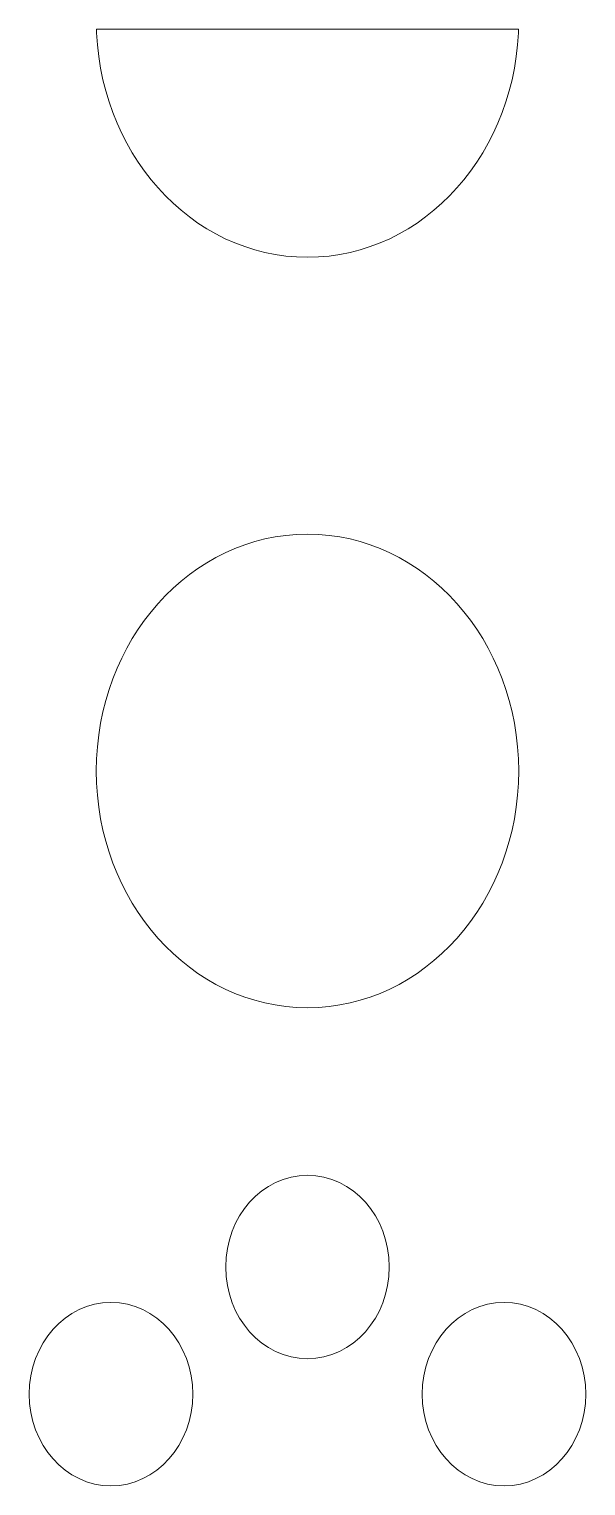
# Model space of a CAD drawing. Header units: millimetres. Extents: x -1200 to 1200, y -590 to 590.
# Drawn here: x 460 to 680, y 15 to 590 of the extents above; entities that cross this region are included whole.
import ezdxf

# ---------------------------------------------------------------- set-up
doc = ezdxf.new("R2010")
doc.units = ezdxf.units.MM
doc.header["$MEASUREMENT"] = 0
doc.layers.add('Layer 1', color=7, linetype='Continuous')

msp = doc.modelspace()

# ---------------------------------------------------------------- linework, layer by layer
at = {"layer": 'Layer 1', "color": 250, "lineweight": 9}
for points, knots in [([(653.6051, 589.9734), (653.6051, 589.9734), (486.9284, 589.9734), (486.9284, 589.9734), (486.9284, 589.9734), (486.9583, 588.5553), (486.9583, 588.5553), (486.9583, 588.5553), (487.28, 583.8008), (487.28, 583.8008), (487.28, 583.8008), (487.8117, 579.1233), (487.8117, 579.1233), (487.8117, 579.1233), (488.5407, 574.5179), (488.5407, 574.5179), (488.5407, 574.5179), (489.4756, 569.999), (489.4756, 569.999), (489.4756, 569.999), (490.5948, 565.5666), (490.5948, 565.5666), (490.5948, 565.5666), (491.9113, 561.2304), (491.9113, 561.2304), (491.9113, 561.2304), (493.3995, 556.9856), (493.3995, 556.9856), (493.3995, 556.9856), (495.072, 552.8465), (495.072, 552.8465), (495.072, 552.8465), (496.9073, 548.818), (496.9073, 548.818), (496.9073, 548.818), (498.9187, 544.9), (498.9187, 544.9), (498.9187, 544.9), (501.0928, 541.107), (501.0928, 541.107), (501.0928, 541.107), (503.4129, 537.439), (503.4129, 537.439), (503.4129, 537.439), (505.8915, 533.9056), (505.8915, 533.9056), (505.8915, 533.9056), (508.5203, 530.5116), (508.5203, 530.5116), (508.5203, 530.5116), (511.282, 527.2571), (511.282, 527.2571), (511.282, 527.2571), (514.181, 524.1564), (514.181, 524.1564), (514.181, 524.1564), (517.2086, 521.2191), (517.2086, 521.2191), (517.2086, 521.2191), (520.3648, 518.4405), (520.3648, 518.4405), (520.3648, 518.4405), (523.6369, 515.8301), (523.6369, 515.8301), (523.6369, 515.8301), (527.0247, 513.3976), (527.0247, 513.3976), (527.0247, 513.3976), (530.5155, 511.143), (530.5155, 511.143), (530.5155, 511.143), (534.1091, 509.0758), (534.1091, 509.0758), (534.1091, 509.0758), (537.8057, 507.2106), (537.8057, 507.2106), (537.8057, 507.2106), (541.5837, 505.5328), (541.5837, 505.5328), (541.5837, 505.5328), (545.4562, 504.0666), (545.4562, 504.0666), (545.4562, 504.0666), (549.4102, 502.8119), (549.4102, 502.8119), (549.4102, 502.8119), (553.441, 501.7639), (553.441, 501.7639), (553.441, 501.7639), (557.5452, 500.9419), (557.5452, 500.9419), (557.5452, 500.9419), (561.7178, 500.3457), (561.7178, 500.3457), (561.7178, 500.3457), (565.9589, 499.99), (565.9589, 499.99), (565.9589, 499.99), (570.2602, 499.8698), (570.2602, 499.8698), (570.2602, 499.8698), (574.5657, 499.99), (574.5657, 499.99), (574.5657, 499.99), (578.807, 500.3457), (578.807, 500.3457), (578.807, 500.3457), (582.9795, 500.9419), (582.9795, 500.9419), (582.9795, 500.9419), (587.0835, 501.7639), (587.0835, 501.7639), (587.0835, 501.7639), (591.1189, 502.8119), (591.1189, 502.8119), (591.1189, 502.8119), (595.0685, 504.0666), (595.0685, 504.0666), (595.0685, 504.0666), (598.941, 505.5328), (598.941, 505.5328), (598.941, 505.5328), (602.7233, 507.2106), (602.7233, 507.2106), (602.7233, 507.2106), (606.4156, 509.0758), (606.4156, 509.0758), (606.4156, 509.0758), (610.0093, 511.143), (610.0093, 511.143), (610.0093, 511.143), (613.5085, 513.3976), (613.5085, 513.3976), (613.5085, 513.3976), (616.8921, 515.8301), (616.8921, 515.8301), (616.8921, 515.8301), (620.1599, 518.4405), (620.1599, 518.4405), (620.1599, 518.4405), (623.3162, 521.2191), (623.3162, 521.2191), (623.3162, 521.2191), (626.3437, 524.1564), (626.3437, 524.1564), (626.3437, 524.1564), (629.2426, 527.2571), (629.2426, 527.2571), (629.2426, 527.2571), (632.0087, 530.5116), (632.0087, 530.5116), (632.0087, 530.5116), (634.6332, 533.9056), (634.6332, 533.9056), (634.6332, 533.9056), (637.1076, 537.439), (637.1076, 537.439), (637.1076, 537.439), (639.4404, 541.107), (639.4404, 541.107), (639.4404, 541.107), (641.6061, 544.9), (641.6061, 544.9), (641.6061, 544.9), (643.6173, 548.818), (643.6173, 548.818), (643.6173, 548.818), (645.4613, 552.8465), (645.4613, 552.8465), (645.4613, 552.8465), (647.1296, 556.9856), (647.1296, 556.9856), (647.1296, 556.9856), (648.6219, 561.2304), (648.6219, 561.2304), (648.6219, 561.2304), (649.9299, 565.5666), (649.9299, 565.5666), (649.9299, 565.5666), (651.0576, 569.999), (651.0576, 569.999), (651.0576, 569.999), (651.984, 574.5179), (651.984, 574.5179), (651.984, 574.5179), (652.7173, 579.1233), (652.7173, 579.1233), (652.7173, 579.1233), (653.249, 583.8008), (653.249, 583.8008), (653.249, 583.8008), (653.575, 588.5553), (653.575, 588.5553), (653.575, 588.5553), (653.6051, 589.9734), (653.6051, 589.9734)], [0, 0, 0, 0, 0.01538462, 0.01538462, 0.01538462, 0.03076923, 0.03076923, 0.03076923, 0.04615385, 0.04615385, 0.04615385, 0.06153846, 0.06153846, 0.06153846, 0.07692308, 0.07692308, 0.07692308, 0.09230769, 0.09230769, 0.09230769, 0.10769231, 0.10769231, 0.10769231, 0.12307692, 0.12307692, 0.12307692, 0.13846154, 0.13846154, 0.13846154, 0.15384615, 0.15384615, 0.15384615, 0.16923077, 0.16923077, 0.16923077, 0.18461538, 0.18461538, 0.18461538, 0.2, 0.2, 0.2, 0.21538462, 0.21538462, 0.21538462, 0.23076923, 0.23076923, 0.23076923, 0.24615385, 0.24615385, 0.24615385, 0.26153846, 0.26153846, 0.26153846, 0.27692308, 0.27692308, 0.27692308, 0.29230769, 0.29230769, 0.29230769, 0.30769231, 0.30769231, 0.30769231, 0.32307692, 0.32307692, 0.32307692, 0.33846154, 0.33846154, 0.33846154, 0.35384615, 0.35384615, 0.35384615, 0.36923077, 0.36923077, 0.36923077, 0.38461538, 0.38461538, 0.38461538, 0.4, 0.4, 0.4, 0.41538462, 0.41538462, 0.41538462, 0.43076923, 0.43076923, 0.43076923, 0.44615385, 0.44615385, 0.44615385, 0.46153846, 0.46153846, 0.46153846, 0.47692308, 0.47692308, 0.47692308, 0.49230769, 0.49230769, 0.49230769, 0.50769231, 0.50769231, 0.50769231, 0.52307692, 0.52307692, 0.52307692, 0.53846154, 0.53846154, 0.53846154, 0.55384615, 0.55384615, 0.55384615, 0.56923077, 0.56923077, 0.56923077, 0.58461538, 0.58461538, 0.58461538, 0.6, 0.6, 0.6, 0.61538462, 0.61538462, 0.61538462, 0.63076923, 0.63076923, 0.63076923, 0.64615385, 0.64615385, 0.64615385, 0.66153846, 0.66153846, 0.66153846, 0.67692308, 0.67692308, 0.67692308, 0.69230769, 0.69230769, 0.69230769, 0.70769231, 0.70769231, 0.70769231, 0.72307692, 0.72307692, 0.72307692, 0.73846154, 0.73846154, 0.73846154, 0.75384615, 0.75384615, 0.75384615, 0.76923077, 0.76923077, 0.76923077, 0.78461538, 0.78461538, 0.78461538, 0.8, 0.8, 0.8, 0.81538462, 0.81538462, 0.81538462, 0.83076923, 0.83076923, 0.83076923, 0.84615385, 0.84615385, 0.84615385, 0.86153846, 0.86153846, 0.86153846, 0.87692308, 0.87692308, 0.87692308, 0.89230769, 0.89230769, 0.89230769, 0.90769231, 0.90769231, 0.90769231, 0.92307692, 0.92307692, 0.92307692, 0.93846154, 0.93846154, 0.93846154, 0.95384615, 0.95384615, 0.95384615, 0.96923077, 0.96923077, 0.96923077, 0.98461538, 0.98461538, 0.98461538, 1, 1, 1, 1]), ([(486.8511, 297.0202), (486.8511, 297.0202), (486.9583, 301.8419), (486.9583, 301.8419), (486.9583, 301.8419), (487.28, 306.5915), (487.28, 306.5915), (487.28, 306.5915), (487.8117, 311.2691), (487.8117, 311.2691), (487.8117, 311.2691), (488.5407, 315.8745), (488.5407, 315.8745), (488.5407, 315.8745), (489.4756, 320.3934), (489.4756, 320.3934), (489.4756, 320.3934), (490.5948, 324.8209), (490.5948, 324.8209), (490.5948, 324.8209), (491.9113, 329.1667), (491.9113, 329.1667), (491.9113, 329.1667), (493.3995, 333.4067), (493.3995, 333.4067), (493.3995, 333.4067), (495.072, 337.5411), (495.072, 337.5411), (495.072, 337.5411), (496.9073, 341.5792), (496.9073, 341.5792), (496.9073, 341.5792), (498.9187, 345.4923), (498.9187, 345.4923), (498.9187, 345.4923), (501.0928, 349.2853), (501.0928, 349.2853), (501.0928, 349.2853), (503.4129, 352.9533), (503.4129, 352.9533), (503.4129, 352.9533), (505.8915, 356.4915), (505.8915, 356.4915), (505.8915, 356.4915), (508.5203, 359.8855), (508.5203, 359.8855), (508.5203, 359.8855), (511.282, 363.14), (511.282, 363.14), (511.282, 363.14), (514.181, 366.2311), (514.181, 366.2311), (514.181, 366.2311), (517.2086, 369.1732), (517.2086, 369.1732), (517.2086, 369.1732), (520.3648, 371.9566), (520.3648, 371.9566), (520.3648, 371.9566), (523.6369, 374.5622), (523.6369, 374.5622), (523.6369, 374.5622), (527.0247, 376.9996), (527.0247, 376.9996), (527.0247, 376.9996), (530.5155, 379.2493), (530.5155, 379.2493), (530.5155, 379.2493), (534.1091, 381.3117), (534.1091, 381.3117), (534.1091, 381.3117), (537.8057, 383.1866), (537.8057, 383.1866), (537.8057, 383.1866), (541.5837, 384.8547), (541.5837, 384.8547), (541.5837, 384.8547), (545.4562, 386.3258), (545.4562, 386.3258), (545.4562, 386.3258), (549.4102, 387.5853), (549.4102, 387.5853), (549.4102, 387.5853), (553.441, 388.6236), (553.441, 388.6236), (553.441, 388.6236), (557.5452, 389.4505), (557.5452, 389.4505), (557.5452, 389.4505), (561.7178, 390.0418), (561.7178, 390.0418), (561.7178, 390.0418), (565.9589, 390.4071), (565.9589, 390.4071), (565.9589, 390.4071), (570.2602, 390.5273), (570.2602, 390.5273), (570.2602, 390.5273), (574.5657, 390.4071), (574.5657, 390.4071), (574.5657, 390.4071), (578.807, 390.0418), (578.807, 390.0418), (578.807, 390.0418), (582.9795, 389.4505), (582.9795, 389.4505), (582.9795, 389.4505), (587.0835, 388.6236), (587.0835, 388.6236), (587.0835, 388.6236), (591.1189, 387.5853), (591.1189, 387.5853), (591.1189, 387.5853), (595.0685, 386.3258), (595.0685, 386.3258), (595.0685, 386.3258), (598.941, 384.8547), (598.941, 384.8547), (598.941, 384.8547), (602.7233, 383.1866), (602.7233, 383.1866), (602.7233, 383.1866), (606.4156, 381.3117), (606.4156, 381.3117), (606.4156, 381.3117), (610.0093, 379.2493), (610.0093, 379.2493), (610.0093, 379.2493), (613.5085, 376.9996), (613.5085, 376.9996), (613.5085, 376.9996), (616.8921, 374.5622), (616.8921, 374.5622), (616.8921, 374.5622), (620.1599, 371.9566), (620.1599, 371.9566), (620.1599, 371.9566), (623.3162, 369.1732), (623.3162, 369.1732), (623.3162, 369.1732), (626.3437, 366.2311), (626.3437, 366.2311), (626.3437, 366.2311), (629.2426, 363.14), (629.2426, 363.14), (629.2426, 363.14), (632.0087, 359.8855), (632.0087, 359.8855), (632.0087, 359.8855), (634.6332, 356.4915), (634.6332, 356.4915), (634.6332, 356.4915), (637.1076, 352.9533), (637.1076, 352.9533), (637.1076, 352.9533), (639.4404, 349.2853), (639.4404, 349.2853), (639.4404, 349.2853), (641.6061, 345.4875), (641.6061, 345.4875), (641.6061, 345.4875), (643.6173, 341.5792), (643.6173, 341.5792), (643.6173, 341.5792), (645.4613, 337.5506), (645.4613, 337.5506), (645.4613, 337.5506), (647.1296, 333.4067), (647.1296, 333.4067), (647.1296, 333.4067), (648.6219, 329.1667), (648.6219, 329.1667), (648.6219, 329.1667), (649.9299, 324.8209), (649.9299, 324.8209), (649.9299, 324.8209), (651.0576, 320.3934), (651.0576, 320.3934), (651.0576, 320.3934), (651.984, 315.8745), (651.984, 315.8745), (651.984, 315.8745), (652.7173, 311.2691), (652.7173, 311.2691), (652.7173, 311.2691), (653.249, 306.5915), (653.249, 306.5915), (653.249, 306.5915), (653.575, 301.8419), (653.575, 301.8419), (653.575, 301.8419), (653.6821, 297.0202), (653.6821, 297.0202), (653.6821, 297.0202), (653.575, 292.1888), (653.575, 292.1888), (653.575, 292.1888), (653.249, 287.444), (653.249, 287.444), (653.249, 287.444), (652.7173, 282.7616), (652.7173, 282.7616), (652.7173, 282.7616), (651.984, 278.1562), (651.984, 278.1562), (651.984, 278.1562), (651.0576, 273.6422), (651.0576, 273.6422), (651.0576, 273.6422), (649.9299, 269.2098), (649.9299, 269.2098), (649.9299, 269.2098), (648.6219, 264.8736), (648.6219, 264.8736), (648.6219, 264.8736), (647.1296, 260.6288), (647.1296, 260.6288), (647.1296, 260.6288), (645.4613, 256.4896), (645.4613, 256.4896), (645.4613, 256.4896), (643.6173, 252.4563), (643.6173, 252.4563), (643.6173, 252.4563), (641.6061, 248.5431), (641.6061, 248.5431), (641.6061, 248.5431), (639.4404, 244.7454), (639.4404, 244.7454), (639.4404, 244.7454), (637.1076, 241.0774), (637.1076, 241.0774), (637.1076, 241.0774), (634.6332, 237.5488), (634.6332, 237.5488), (634.6332, 237.5488), (632.0087, 234.1549), (632.0087, 234.1549), (632.0087, 234.1549), (629.2426, 230.8955), (629.2426, 230.8955), (629.2426, 230.8955), (626.3437, 227.7996), (626.3437, 227.7996), (626.3437, 227.7996), (623.3162, 224.8623), (623.3162, 224.8623), (623.3162, 224.8623), (620.1599, 222.0788), (620.1599, 222.0788), (620.1599, 222.0788), (616.8921, 219.4733), (616.8921, 219.4733), (616.8921, 219.4733), (613.5085, 217.0408), (613.5085, 217.0408), (613.5085, 217.0408), (610.0093, 214.7909), (610.0093, 214.7909), (610.0093, 214.7909), (606.4156, 212.719), (606.4156, 212.719), (606.4156, 212.719), (602.7233, 210.8538), (602.7233, 210.8538), (602.7233, 210.8538), (598.941, 209.176), (598.941, 209.176), (598.941, 209.176), (595.0685, 207.7049), (595.0685, 207.7049), (595.0685, 207.7049), (591.1189, 206.4502), (591.1189, 206.4502), (591.1189, 206.4502), (587.0835, 205.4071), (587.0835, 205.4071), (587.0835, 205.4071), (582.9795, 204.585), (582.9795, 204.585), (582.9795, 204.585), (578.807, 203.9889), (578.807, 203.9889), (578.807, 203.9889), (574.5657, 203.6283), (574.5657, 203.6283), (574.5657, 203.6283), (570.2602, 203.5081), (570.2602, 203.5081), (570.2602, 203.5081), (565.9589, 203.6283), (565.9589, 203.6283), (565.9589, 203.6283), (561.7178, 203.9889), (561.7178, 203.9889), (561.7178, 203.9889), (557.5452, 204.585), (557.5452, 204.585), (557.5452, 204.585), (553.441, 205.4071), (553.441, 205.4071), (553.441, 205.4071), (549.4102, 206.4502), (549.4102, 206.4502), (549.4102, 206.4502), (545.4562, 207.7049), (545.4562, 207.7049), (545.4562, 207.7049), (541.5837, 209.176), (541.5837, 209.176), (541.5837, 209.176), (537.8057, 210.8538), (537.8057, 210.8538), (537.8057, 210.8538), (534.1091, 212.719), (534.1091, 212.719), (534.1091, 212.719), (530.5155, 214.7909), (530.5155, 214.7909), (530.5155, 214.7909), (527.0247, 217.0408), (527.0247, 217.0408), (527.0247, 217.0408), (523.6369, 219.4733), (523.6369, 219.4733), (523.6369, 219.4733), (520.3648, 222.0788), (520.3648, 222.0788), (520.3648, 222.0788), (517.2086, 224.8623), (517.2086, 224.8623), (517.2086, 224.8623), (514.181, 227.7996), (514.181, 227.7996), (514.181, 227.7996), (511.282, 230.8955), (511.282, 230.8955), (511.282, 230.8955), (508.5203, 234.1549), (508.5203, 234.1549), (508.5203, 234.1549), (505.8915, 237.5488), (505.8915, 237.5488), (505.8915, 237.5488), (503.4129, 241.0774), (503.4129, 241.0774), (503.4129, 241.0774), (501.0928, 244.7454), (501.0928, 244.7454), (501.0928, 244.7454), (498.9187, 248.5431), (498.9187, 248.5431), (498.9187, 248.5431), (496.9073, 252.4563), (496.9073, 252.4563), (496.9073, 252.4563), (495.072, 256.4896), (495.072, 256.4896), (495.072, 256.4896), (493.3995, 260.6288), (493.3995, 260.6288), (493.3995, 260.6288), (491.9113, 264.8736), (491.9113, 264.8736), (491.9113, 264.8736), (490.5948, 269.2098), (490.5948, 269.2098), (490.5948, 269.2098), (489.4756, 273.6422), (489.4756, 273.6422), (489.4756, 273.6422), (488.5407, 278.1562), (488.5407, 278.1562), (488.5407, 278.1562), (487.8117, 282.7616), (487.8117, 282.7616), (487.8117, 282.7616), (487.28, 287.444), (487.28, 287.444), (487.28, 287.444), (486.9583, 292.1888), (486.9583, 292.1888), (486.9583, 292.1888), (486.8511, 297.0202), (486.8511, 297.0202)], [0, 0, 0, 0, 0.0078125, 0.0078125, 0.0078125, 0.015625, 0.015625, 0.015625, 0.0234375, 0.0234375, 0.0234375, 0.03125, 0.03125, 0.03125, 0.0390625, 0.0390625, 0.0390625, 0.046875, 0.046875, 0.046875, 0.0546875, 0.0546875, 0.0546875, 0.0625, 0.0625, 0.0625, 0.0703125, 0.0703125, 0.0703125, 0.078125, 0.078125, 0.078125, 0.0859375, 0.0859375, 0.0859375, 0.09375, 0.09375, 0.09375, 0.1015625, 0.1015625, 0.1015625, 0.109375, 0.109375, 0.109375, 0.1171875, 0.1171875, 0.1171875, 0.125, 0.125, 0.125, 0.1328125, 0.1328125, 0.1328125, 0.140625, 0.140625, 0.140625, 0.1484375, 0.1484375, 0.1484375, 0.15625, 0.15625, 0.15625, 0.1640625, 0.1640625, 0.1640625, 0.171875, 0.171875, 0.171875, 0.1796875, 0.1796875, 0.1796875, 0.1875, 0.1875, 0.1875, 0.1953125, 0.1953125, 0.1953125, 0.203125, 0.203125, 0.203125, 0.2109375, 0.2109375, 0.2109375, 0.21875, 0.21875, 0.21875, 0.2265625, 0.2265625, 0.2265625, 0.234375, 0.234375, 0.234375, 0.2421875, 0.2421875, 0.2421875, 0.25, 0.25, 0.25, 0.2578125, 0.2578125, 0.2578125, 0.265625, 0.265625, 0.265625, 0.2734375, 0.2734375, 0.2734375, 0.28125, 0.28125, 0.28125, 0.2890625, 0.2890625, 0.2890625, 0.296875, 0.296875, 0.296875, 0.3046875, 0.3046875, 0.3046875, 0.3125, 0.3125, 0.3125, 0.3203125, 0.3203125, 0.3203125, 0.328125, 0.328125, 0.328125, 0.3359375, 0.3359375, 0.3359375, 0.34375, 0.34375, 0.34375, 0.3515625, 0.3515625, 0.3515625, 0.359375, 0.359375, 0.359375, 0.3671875, 0.3671875, 0.3671875, 0.375, 0.375, 0.375, 0.3828125, 0.3828125, 0.3828125, 0.390625, 0.390625, 0.390625, 0.3984375, 0.3984375, 0.3984375, 0.40625, 0.40625, 0.40625, 0.4140625, 0.4140625, 0.4140625, 0.421875, 0.421875, 0.421875, 0.4296875, 0.4296875, 0.4296875, 0.4375, 0.4375, 0.4375, 0.4453125, 0.4453125, 0.4453125, 0.453125, 0.453125, 0.453125, 0.4609375, 0.4609375, 0.4609375, 0.46875, 0.46875, 0.46875, 0.4765625, 0.4765625, 0.4765625, 0.484375, 0.484375, 0.484375, 0.4921875, 0.4921875, 0.4921875, 0.5, 0.5, 0.5, 0.5078125, 0.5078125, 0.5078125, 0.515625, 0.515625, 0.515625, 0.5234375, 0.5234375, 0.5234375, 0.53125, 0.53125, 0.53125, 0.5390625, 0.5390625, 0.5390625, 0.546875, 0.546875, 0.546875, 0.5546875, 0.5546875, 0.5546875, 0.5625, 0.5625, 0.5625, 0.5703125, 0.5703125, 0.5703125, 0.578125, 0.578125, 0.578125, 0.5859375, 0.5859375, 0.5859375, 0.59375, 0.59375, 0.59375, 0.6015625, 0.6015625, 0.6015625, 0.609375, 0.609375, 0.609375, 0.6171875, 0.6171875, 0.6171875, 0.625, 0.625, 0.625, 0.6328125, 0.6328125, 0.6328125, 0.640625, 0.640625, 0.640625, 0.6484375, 0.6484375, 0.6484375, 0.65625, 0.65625, 0.65625, 0.6640625, 0.6640625, 0.6640625, 0.671875, 0.671875, 0.671875, 0.6796875, 0.6796875, 0.6796875, 0.6875, 0.6875, 0.6875, 0.6953125, 0.6953125, 0.6953125, 0.703125, 0.703125, 0.703125, 0.7109375, 0.7109375, 0.7109375, 0.71875, 0.71875, 0.71875, 0.7265625, 0.7265625, 0.7265625, 0.734375, 0.734375, 0.734375, 0.7421875, 0.7421875, 0.7421875, 0.75, 0.75, 0.75, 0.7578125, 0.7578125, 0.7578125, 0.765625, 0.765625, 0.765625, 0.7734375, 0.7734375, 0.7734375, 0.78125, 0.78125, 0.78125, 0.7890625, 0.7890625, 0.7890625, 0.796875, 0.796875, 0.796875, 0.8046875, 0.8046875, 0.8046875, 0.8125, 0.8125, 0.8125, 0.8203125, 0.8203125, 0.8203125, 0.828125, 0.828125, 0.828125, 0.8359375, 0.8359375, 0.8359375, 0.84375, 0.84375, 0.84375, 0.8515625, 0.8515625, 0.8515625, 0.859375, 0.859375, 0.859375, 0.8671875, 0.8671875, 0.8671875, 0.875, 0.875, 0.875, 0.8828125, 0.8828125, 0.8828125, 0.890625, 0.890625, 0.890625, 0.8984375, 0.8984375, 0.8984375, 0.90625, 0.90625, 0.90625, 0.9140625, 0.9140625, 0.9140625, 0.921875, 0.921875, 0.921875, 0.9296875, 0.9296875, 0.9296875, 0.9375, 0.9375, 0.9375, 0.9453125, 0.9453125, 0.9453125, 0.953125, 0.953125, 0.953125, 0.9609375, 0.9609375, 0.9609375, 0.96875, 0.96875, 0.96875, 0.9765625, 0.9765625, 0.9765625, 0.984375, 0.984375, 0.984375, 0.9921875, 0.9921875, 0.9921875, 1, 1, 1, 1]), ([(537.9515, 101.1026), (537.9515, 121.1059), (552.4205, 137.3258), (570.2602, 137.3258), (588.1085, 137.3258), (602.5732, 121.1059), (602.5732, 101.1026), (602.5732, 81.1042), (588.1085, 64.8795), (570.2602, 64.8795), (552.4205, 64.8795), (537.9515, 81.1042), (537.9515, 101.1026)], [0, 0, 0, 0, 0.25, 0.25, 0.25, 0.5, 0.5, 0.5, 0.75, 0.75, 0.75, 1, 1, 1, 1]), ([(460.3489, 50.8806), (460.3489, 70.8791), (474.8222, 87.1037), (492.6618, 87.1037), (510.5102, 87.1037), (524.9748, 70.8791), (524.9748, 50.8806), (524.9748, 30.8821), (510.5102, 14.6574), (492.6618, 14.6574), (474.8222, 14.6574), (460.3489, 30.8821), (460.3489, 50.8806)], [0, 0, 0, 0, 0.25, 0.25, 0.25, 0.5, 0.5, 0.5, 0.75, 0.75, 0.75, 1, 1, 1, 1]), ([(615.5498, 50.8806), (615.5498, 70.8791), (630.0188, 87.1037), (647.8586, 87.1037), (665.7026, 87.1037), (680.1759, 70.8791), (680.1759, 50.8806), (680.1759, 30.8821), (665.7026, 14.6574), (647.8586, 14.6574), (630.0188, 14.6574), (615.5498, 30.8821), (615.5498, 50.8806)], [0, 0, 0, 0, 0.25, 0.25, 0.25, 0.5, 0.5, 0.5, 0.75, 0.75, 0.75, 1, 1, 1, 1])]:
    msp.add_open_spline(points, degree=3, knots=knots, dxfattribs=at)

doc.saveas('drawing.dxf')
